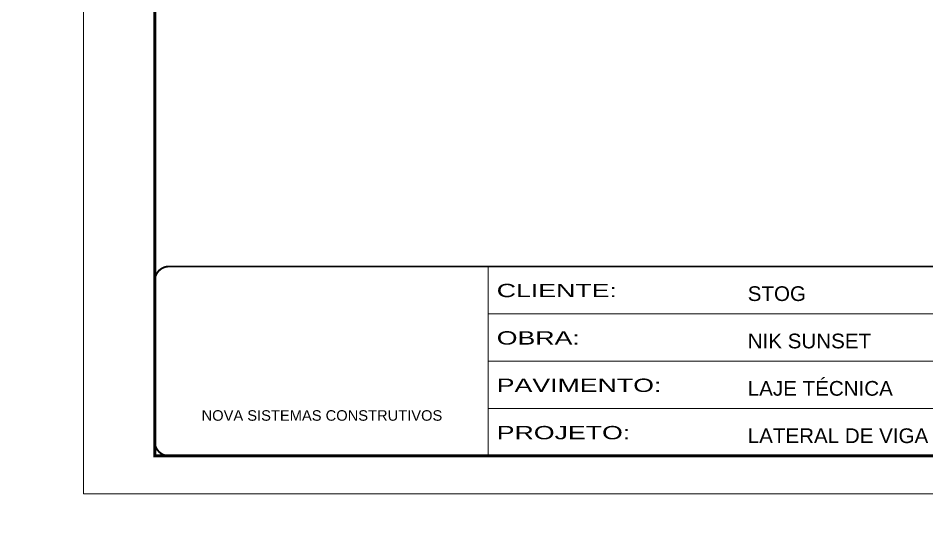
# Model space of a CAD drawing. Extents: x -10448 to -1189, y -11772 to 17235.
# Drawn here: x -5749 to -4793, y 7705 to 8255 of the extents above; entities that cross this region are included whole.
import ezdxf

# ---------------------------------------------------------------- set-up
doc = ezdxf.new("R2010")
doc.units = 0
doc.linetypes.add('CONTINUO', pattern=[0])
doc.linetypes.add('DASHED', pattern=[0.75, 0.5, -0.25])
doc.layers.add('COTA', color=241, linetype='Continuous')
doc.layers.add('Folhas', color=255, linetype='Continuous', lineweight=9)
doc.layers.add('SARRAFO DE PRESSAO', color=251, linetype='DASHED', lineweight=9)
doc.styles.add('ARIAL', font='arial.ttf')
doc.styles.add('COTA TECNICA', font='techl___.ttf', dxfattribs={"height": 10})
doc.styles.add('Tecnologia', font='')
doc.styles.get('Tecnologia').set_extended_font_data('Forgotten Futurist')
doc.dimstyles.new('PAINEL', dxfattribs={"dimtxt": 10, "dimasz": 3, "dimexe": 3, "dimexo": 3, "dimgap": 3, "dimtad": 1, "dimdec": 1, "dimzin": 12, "dimdsep": 46, "dimtxsty": 'COTA TECNICA', "dimblk1": 'OBLIQUE', "dimblk2": 'OBLIQUE', "dimsah": 1, "dimcen": 0.9, "dimclrd": 4, "dimclre": 4, "dimclrt": 240, "dimadec": 1, "dimazin": 3, "dimtfac": 1, "dimtdec": 1, "dimtmove": 0, "dimatfit": 3, "dimfxl": 1, "dimtolj": 1, "dimtzin": 12, "dimarcsym": 0})

# ---------------------------------------------------------------- blocks, each defined once
blk = doc.blocks.new('9999999999')
at = {"color": 30, "linetype": 'CONTINUO'}
for p, q in [((98564.56, 34230.21), (98564.56, 34429.45)), ((98564.56, 34379.64), (99583.98, 34379.64)), ((98564.56, 34329.83), (99487.98, 34329.83)), ((98564.56, 34280.02), (99487.98, 34280.02))]:
    blk.add_line(p, q, dxfattribs=at)
at = {"color": 30, "linetype": 'CONTINUO', "const_width": 2}
blk.add_lwpolyline([(99583.98, 34230.21), (99583.98, 34414.45, 0.414214), (99568.98, 34429.45), (98228.98, 34429.45, 0.414214), (98213.98, 34414.45), (98213.98, 34245.21, 0.414214), (98228.98, 34230.21), (99583.98, 34230.21)], format="xyb", dxfattribs=at)
at = {"layer": 'Folhas'}
blk.add_lwpolyline([(98138.98, 34190.21), (99623.98, 34190.21), (99623.98, 35240.21), (98138.98, 35240.21)], close=True, dxfattribs=at)
at = {"layer": 'Folhas', "color": 30, "const_width": 3}
blk.add_lwpolyline([(98213.98, 34230.21), (99583.98, 34230.21), (99583.98, 35200.21), (98213.98, 35200.21)], close=True, dxfattribs=at)
at = {"color": 7, "linetype": 'Continuous', "ltscale": 5, "style": 'ARIAL'}
for s, height, p in [('STOG', 15.483, (98837.68, 34393.13)), ('NIK SUNSET', 15.483, (98837.68, 34343.32)), ('LAJE TÉCNICA', 15.4829, (98837.68, 34293.51)), ('NOVA SISTEMAS CONSTRUTIVOS', 11.0592, (98263.19, 34267.21)), ('LATERAL DE VIGA', 15.4829, (98837.68, 34243.7))]:
    blk.add_text(s, height=height, dxfattribs=at).set_placement(p)
at = {"layer": 'Folhas', "color": 7, "style": 'Tecnologia', "width": 1.5}
for s, p in [('CLIENTE:', (98573.65, 34397.17)), ('OBRA:', (98573.65, 34347.31)), ('PAVIMENTO:', (98573.65, 34297.5)), ('PROJETO:', (98573.65, 34247.69))]:
    blk.add_text(s, height=14, dxfattribs=at).set_placement(p)
blk = doc.blocks.new('_Oblique')
at = {"color": 0, "linetype": 'ByBlock', "lineweight": -2}
blk.add_line((-0.5, -0.5), (0.5, 0.5), dxfattribs=at)
blk = doc.blocks.new('*D1056')
at = {"layer": 'COTA', "color": 4, "lineweight": -2, "transparency": 16777216}
for p, q in [((-10200.52, 8537.23), (-10246.13, 8537.23)), ((-10243.13, 8537.23), (-10243.13, 8477.23)), ((-10200.52, 8477.23), (-10246.13, 8477.23))]:
    blk.add_line(p, q, dxfattribs=at)
at = {"layer": 'COTA', "color": 4, "linetype": 'ByBlock', "lineweight": -2, "transparency": 16777216}
for p, q in [((-5109.73, 7035.47), (-5109.73, 7015.44)), ((-4809.73, 7035.47), (-4809.73, 7015.44)), ((-4809.73, 7018.44), (-5109.73, 7018.44))]:
    blk.add_line(p, q, dxfattribs=at)
at = {"layer": 'Defpoints', "color": 0, "transparency": 16777216}
for p in [(-10197.52, 8537.23), (-10243.13, 8477.23), (-10197.52, 8477.23)]:
    blk.add_point(p, dxfattribs=at)
at = {"layer": 'Defpoints', "color": 0, "linetype": 'ByBlock', "transparency": 16777216}
for p in [(-5109.73, 7038.47), (-4809.73, 7038.47), (-5109.73, 7018.44)]:
    blk.add_point(p, dxfattribs=at)
at = {"layer": 'COTA', "color": 4, "lineweight": -2, "transparency": 16777216, "xscale": 3, "yscale": 3, "zscale": 3}
for p, rotation in [((-10243.13, 8537.23), 90), ((-10243.13, 8477.23), 270)]:
    blk.add_blockref('_Oblique', p, dxfattribs=dict(at, rotation=rotation))
at = {"layer": 'COTA', "color": 4, "linetype": 'ByBlock', "lineweight": -2, "transparency": 16777216, "xscale": 3, "yscale": 3, "zscale": 3, "rotation": 180}
blk.add_blockref('_Oblique', (-5109.73, 7018.44), dxfattribs=at)
at = {"layer": 'COTA', "color": 4, "linetype": 'ByBlock', "lineweight": -2, "transparency": 16777216, "xscale": 3, "yscale": 3, "zscale": 3}
blk.add_blockref('_Oblique', (-4809.73, 7018.44), dxfattribs=at)
at = {"layer": 'COTA', "color": 240, "transparency": 16777216, "insert": (-10251.23, 8507.23), "char_height": 10, "attachment_point": 5, "rotation": 90, "style": 'COTA TECNICA'}
blk.add_mtext('\\A1;60', dxfattribs=at)
at = {"layer": 'COTA', "color": 240, "linetype": 'ByBlock', "transparency": 16777216, "insert": (-4959.73, 7026.66), "char_height": 10, "attachment_point": 5, "style": 'COTA TECNICA'}
blk.add_mtext('\\A1;300', dxfattribs=at)

msp = doc.modelspace()

# ---------------------------------------------------------------- block references
at = {"layer": 'SARRAFO DE PRESSAO', "color": 6, "linetype": 'ByBlock'}
msp.add_blockref('9999999999', (-103818.76, -26436), dxfattribs=at)

# ---------------------------------------------------------------- dimensions: what is measured, and where the dimension line sits
at = {"layer": 'COTA'}
dim = msp.add_linear_dim(base=(-10243.13, 8477.23), p1=(-10197.52, 8537.23), p2=(-10197.52, 8477.23), angle=90, dimstyle='PAINEL', dxfattribs=at)
dim.commit()
dim.dimension.update_dxf_attribs({"geometry": '*D1056', "text_midpoint": (-10251.23, 8507.23)})

doc.saveas('drawing.dxf')
